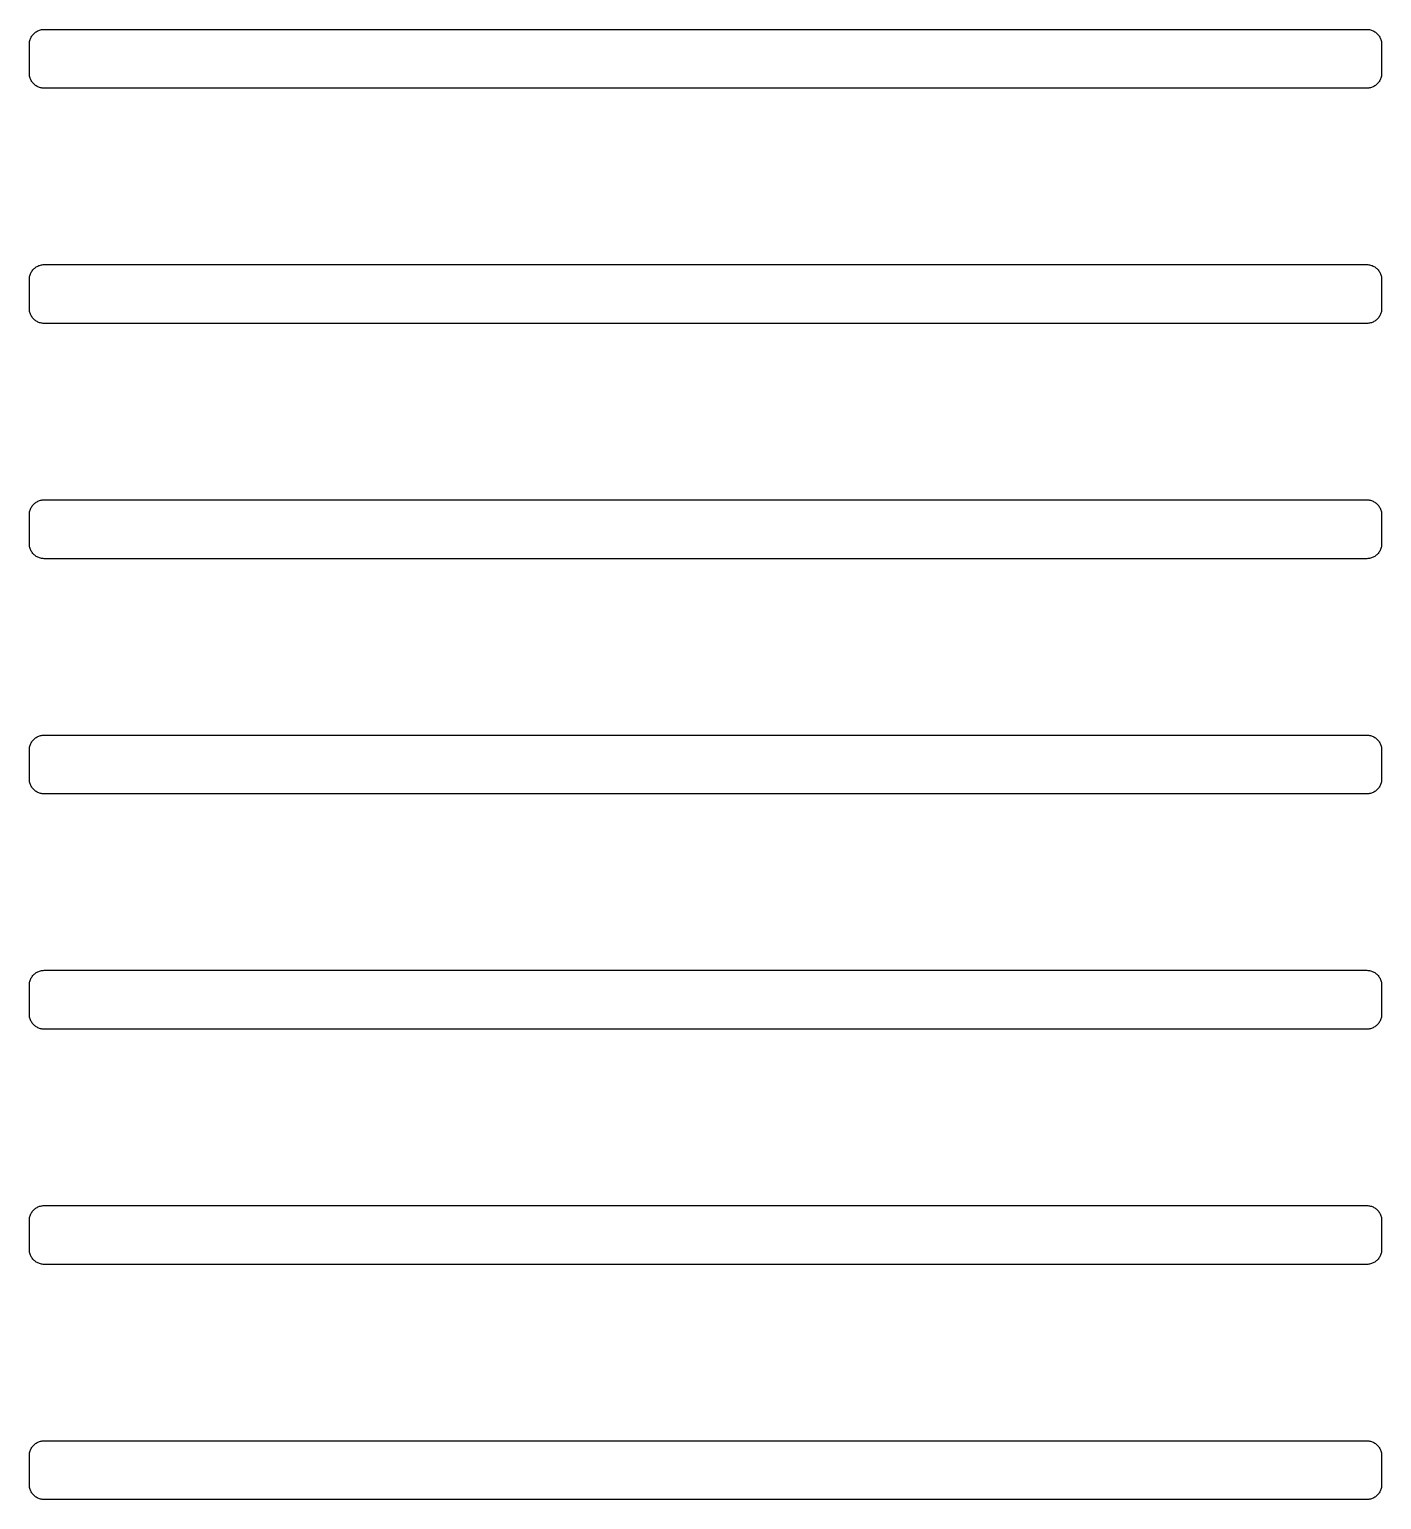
# Model space of a CAD drawing. Header units: metres. Extents: x -163 to 163, y -163 to 163.
# Drawn here: x -79.8 to -52.2, y 46.8 to 76.8 of the extents above; entities that cross this region are included whole.
import ezdxf

# ---------------------------------------------------------------- set-up
doc = ezdxf.new("R2010")
doc.units = ezdxf.units.M

msp = doc.modelspace()

# ---------------------------------------------------------------- linework, layer by layer
for p, q in [((-79.5365, 76.7987), (-79.5178, 76.8004)), ((-79.5178, 76.8004), (-79.4989, 76.801)), ((-79.4989, 76.801), (-52.4989, 76.801)), ((-52.4989, 76.801), (-52.4801, 76.8004)), ((-52.4801, 76.8004), (-52.4613, 76.7987)), ((-79.799, 76.501), (-79.7984, 76.5199)), ((-79.799, 75.901), (-79.799, 76.501)), ((-79.7984, 76.5199), (-79.7966, 76.5386)), ((-79.7966, 76.5386), (-79.7936, 76.5573)), ((-79.7936, 76.5573), (-79.7895, 76.5757)), ((-79.7895, 76.5757), (-79.7843, 76.5938)), ((-79.7843, 76.5938), (-79.7779, 76.6115)), ((-79.7779, 76.6115), (-79.7704, 76.6288)), ((-79.7704, 76.6288), (-79.7618, 76.6456)), ((-79.7618, 76.6456), (-79.7522, 76.6618)), ((-79.7522, 76.6618), (-79.7417, 76.6774)), ((-79.7417, 76.6774), (-79.7301, 76.6923)), ((-79.7301, 76.6923), (-79.7176, 76.7064)), ((-79.7176, 76.7064), (-79.7043, 76.7197)), ((-79.7043, 76.7197), (-79.6902, 76.7322)), ((-79.6902, 76.7322), (-79.6753, 76.7437)), ((-79.6753, 76.7437), (-79.6597, 76.7543)), ((-79.6597, 76.7543), (-79.6435, 76.7639)), ((-79.6435, 76.7639), (-79.6267, 76.7725)), ((-79.6267, 76.7725), (-79.6094, 76.78)), ((-79.6094, 76.78), (-79.5917, 76.7864)), ((-79.5917, 76.7864), (-79.5736, 76.7916)), ((-79.5736, 76.7916), (-79.5552, 76.7957)), ((-79.5552, 76.7957), (-79.5365, 76.7987)), ((-52.4613, 76.7987), (-52.4427, 76.7957)), ((-52.4427, 76.7957), (-52.4243, 76.7916)), ((-52.4243, 76.7916), (-52.4062, 76.7864)), ((-52.4062, 76.7864), (-52.3885, 76.78)), ((-52.3885, 76.78), (-52.3712, 76.7725)), ((-52.3712, 76.7725), (-52.3544, 76.7639)), ((-52.3544, 76.7639), (-52.3382, 76.7543)), ((-52.3382, 76.7543), (-52.3226, 76.7437)), ((-52.3226, 76.7437), (-52.3077, 76.7322)), ((-52.3077, 76.7322), (-52.2936, 76.7197)), ((-52.2936, 76.7197), (-52.2803, 76.7064)), ((-52.2803, 76.7064), (-52.2678, 76.6923)), ((-52.2678, 76.6923), (-52.2562, 76.6774)), ((-52.2562, 76.6774), (-52.2457, 76.6618)), ((-52.2457, 76.6618), (-52.2361, 76.6456)), ((-52.2361, 76.6456), (-52.2275, 76.6288)), ((-52.2275, 76.6288), (-52.22, 76.6115)), ((-52.22, 76.6115), (-52.2136, 76.5938)), ((-52.2136, 76.5938), (-52.2084, 76.5757)), ((-52.2084, 76.5757), (-52.2043, 76.5573)), ((-52.2043, 76.5573), (-52.2013, 76.5386)), ((-52.2013, 76.5386), (-52.1995, 76.5199)), ((-52.1995, 76.5199), (-52.1989, 76.501)), ((-52.1989, 76.501), (-52.1989, 75.901)), ((-79.7984, 75.8822), (-79.799, 75.901)), ((-52.1989, 75.901), (-52.1995, 75.8822)), ((-79.7966, 75.8634), (-79.7984, 75.8822)), ((-79.7936, 75.8448), (-79.7966, 75.8634)), ((-79.7895, 75.8264), (-79.7936, 75.8448)), ((-79.7843, 75.8083), (-79.7895, 75.8264)), ((-79.7779, 75.7906), (-79.7843, 75.8083)), ((-79.7704, 75.7733), (-79.7779, 75.7906)), ((-79.7618, 75.7565), (-79.7704, 75.7733)), ((-79.7522, 75.7403), (-79.7618, 75.7565)), ((-79.7417, 75.7247), (-79.7522, 75.7403)), ((-79.7301, 75.7098), (-79.7417, 75.7247)), ((-79.7176, 75.6957), (-79.7301, 75.7098)), ((-79.7043, 75.6824), (-79.7176, 75.6957)), ((-79.6902, 75.6699), (-79.7043, 75.6824)), ((-79.6753, 75.6583), (-79.6902, 75.6699)), ((-79.6597, 75.6478), (-79.6753, 75.6583)), ((-79.6435, 75.6382), (-79.6597, 75.6478)), ((-79.6267, 75.6296), (-79.6435, 75.6382)), ((-79.6094, 75.6221), (-79.6267, 75.6296)), ((-79.5917, 75.6157), (-79.6094, 75.6221)), ((-79.5736, 75.6105), (-79.5917, 75.6157)), ((-79.5552, 75.6064), (-79.5736, 75.6105)), ((-79.5365, 75.6034), (-79.5552, 75.6064)), ((-79.5178, 75.6016), (-79.5365, 75.6034)), ((-79.4989, 75.601), (-79.5178, 75.6016)), ((-52.4989, 75.601), (-79.4989, 75.601)), ((-52.4801, 75.6016), (-52.4989, 75.601)), ((-52.4613, 75.6034), (-52.4801, 75.6016)), ((-52.4427, 75.6064), (-52.4613, 75.6034)), ((-52.4243, 75.6105), (-52.4427, 75.6064)), ((-52.4062, 75.6157), (-52.4243, 75.6105)), ((-52.3885, 75.6221), (-52.4062, 75.6157)), ((-52.3712, 75.6296), (-52.3885, 75.6221)), ((-52.3544, 75.6382), (-52.3712, 75.6296)), ((-52.3382, 75.6478), (-52.3544, 75.6382)), ((-52.3226, 75.6583), (-52.3382, 75.6478)), ((-52.3077, 75.6699), (-52.3226, 75.6583)), ((-52.2936, 75.6824), (-52.3077, 75.6699)), ((-52.2803, 75.6957), (-52.2936, 75.6824)), ((-52.2678, 75.7098), (-52.2803, 75.6957)), ((-52.2562, 75.7247), (-52.2678, 75.7098)), ((-52.2457, 75.7403), (-52.2562, 75.7247)), ((-52.2361, 75.7565), (-52.2457, 75.7403)), ((-52.2275, 75.7733), (-52.2361, 75.7565)), ((-52.22, 75.7906), (-52.2275, 75.7733)), ((-52.2136, 75.8083), (-52.22, 75.7906)), ((-52.2084, 75.8264), (-52.2136, 75.8083)), ((-52.2043, 75.8448), (-52.2084, 75.8264)), ((-52.2013, 75.8634), (-52.2043, 75.8448)), ((-52.1995, 75.8822), (-52.2013, 75.8634)), ((-79.5365, 71.9987), (-79.5178, 72.0004)), ((-79.5178, 72.0004), (-79.4989, 72.001)), ((-79.4989, 72.001), (-52.4989, 72.001)), ((-52.4989, 72.001), (-52.4801, 72.0004)), ((-52.4801, 72.0004), (-52.4613, 71.9987)), ((-79.799, 71.701), (-79.7984, 71.7199)), ((-79.799, 71.101), (-79.799, 71.701)), ((-79.7984, 71.7199), (-79.7966, 71.7386)), ((-79.7966, 71.7386), (-79.7936, 71.7573)), ((-79.7936, 71.7573), (-79.7895, 71.7757)), ((-79.7895, 71.7757), (-79.7843, 71.7937)), ((-79.7843, 71.7937), (-79.7779, 71.8115)), ((-79.7779, 71.8115), (-79.7704, 71.8288)), ((-79.7704, 71.8288), (-79.7618, 71.8456)), ((-79.7618, 71.8456), (-79.7522, 71.8618)), ((-79.7522, 71.8618), (-79.7417, 71.8774)), ((-79.7417, 71.8774), (-79.7301, 71.8923)), ((-79.7301, 71.8923), (-79.7176, 71.9064)), ((-79.7176, 71.9064), (-79.7043, 71.9197)), ((-79.7043, 71.9197), (-79.6902, 71.9322)), ((-79.6902, 71.9322), (-79.6753, 71.9437)), ((-79.6753, 71.9437), (-79.6597, 71.9543)), ((-79.6597, 71.9543), (-79.6435, 71.9639)), ((-79.6435, 71.9639), (-79.6267, 71.9725)), ((-79.6267, 71.9725), (-79.6094, 71.98)), ((-79.6094, 71.98), (-79.5917, 71.9864)), ((-79.5917, 71.9864), (-79.5736, 71.9916)), ((-79.5736, 71.9916), (-79.5552, 71.9957)), ((-79.5552, 71.9957), (-79.5365, 71.9987)), ((-52.4613, 71.9987), (-52.4427, 71.9957)), ((-52.4427, 71.9957), (-52.4243, 71.9916)), ((-52.4243, 71.9916), (-52.4062, 71.9864)), ((-52.4062, 71.9864), (-52.3885, 71.98)), ((-52.3885, 71.98), (-52.3712, 71.9725)), ((-52.3712, 71.9725), (-52.3544, 71.9639)), ((-52.3544, 71.9639), (-52.3382, 71.9543)), ((-52.3382, 71.9543), (-52.3226, 71.9437)), ((-52.3226, 71.9437), (-52.3077, 71.9322)), ((-52.3077, 71.9322), (-52.2936, 71.9197)), ((-52.2936, 71.9197), (-52.2803, 71.9064)), ((-52.2803, 71.9064), (-52.2678, 71.8923)), ((-52.2678, 71.8923), (-52.2562, 71.8774)), ((-52.2562, 71.8774), (-52.2457, 71.8618)), ((-52.2457, 71.8618), (-52.2361, 71.8456)), ((-52.2361, 71.8456), (-52.2275, 71.8288)), ((-52.2275, 71.8288), (-52.22, 71.8115)), ((-52.22, 71.8115), (-52.2136, 71.7937)), ((-52.2136, 71.7937), (-52.2084, 71.7757)), ((-52.2084, 71.7757), (-52.2043, 71.7573)), ((-52.2043, 71.7573), (-52.2013, 71.7386)), ((-52.2013, 71.7386), (-52.1995, 71.7199)), ((-52.1995, 71.7199), (-52.1989, 71.701)), ((-52.1989, 71.701), (-52.1989, 71.101)), ((-79.7984, 71.0822), (-79.799, 71.101)), ((-52.1989, 71.101), (-52.1995, 71.0822)), ((-79.7966, 71.0634), (-79.7984, 71.0822)), ((-79.7936, 71.0448), (-79.7966, 71.0634)), ((-79.7895, 71.0264), (-79.7936, 71.0448)), ((-79.7843, 71.0083), (-79.7895, 71.0264)), ((-79.7779, 70.9906), (-79.7843, 71.0083)), ((-79.7704, 70.9733), (-79.7779, 70.9906)), ((-79.7618, 70.9565), (-79.7704, 70.9733)), ((-79.7522, 70.9403), (-79.7618, 70.9565)), ((-79.7417, 70.9247), (-79.7522, 70.9403)), ((-79.7301, 70.9098), (-79.7417, 70.9247)), ((-79.7176, 70.8957), (-79.7301, 70.9098)), ((-79.7043, 70.8824), (-79.7176, 70.8957)), ((-79.6902, 70.8699), (-79.7043, 70.8824)), ((-79.6753, 70.8583), (-79.6902, 70.8699)), ((-79.6597, 70.8477), (-79.6753, 70.8583)), ((-79.6435, 70.8382), (-79.6597, 70.8477)), ((-79.6267, 70.8296), (-79.6435, 70.8382)), ((-79.6094, 70.8221), (-79.6267, 70.8296)), ((-79.5917, 70.8157), (-79.6094, 70.8221)), ((-79.5736, 70.8105), (-79.5917, 70.8157)), ((-79.5552, 70.8064), (-79.5736, 70.8105)), ((-79.5365, 70.8034), (-79.5552, 70.8064)), ((-79.5178, 70.8016), (-79.5365, 70.8034)), ((-79.4989, 70.801), (-79.5178, 70.8016)), ((-52.4989, 70.801), (-79.4989, 70.801)), ((-52.4801, 70.8016), (-52.4989, 70.801)), ((-52.4613, 70.8034), (-52.4801, 70.8016)), ((-52.4427, 70.8064), (-52.4613, 70.8034)), ((-52.4243, 70.8105), (-52.4427, 70.8064)), ((-52.4062, 70.8157), (-52.4243, 70.8105)), ((-52.3885, 70.8221), (-52.4062, 70.8157)), ((-52.3712, 70.8296), (-52.3885, 70.8221)), ((-52.3544, 70.8382), (-52.3712, 70.8296)), ((-52.3382, 70.8477), (-52.3544, 70.8382)), ((-52.3226, 70.8583), (-52.3382, 70.8477)), ((-52.3077, 70.8699), (-52.3226, 70.8583)), ((-52.2936, 70.8824), (-52.3077, 70.8699)), ((-52.2803, 70.8957), (-52.2936, 70.8824)), ((-52.2678, 70.9098), (-52.2803, 70.8957)), ((-52.2562, 70.9247), (-52.2678, 70.9098)), ((-52.2457, 70.9403), (-52.2562, 70.9247)), ((-52.2361, 70.9565), (-52.2457, 70.9403)), ((-52.2275, 70.9733), (-52.2361, 70.9565)), ((-52.22, 70.9906), (-52.2275, 70.9733)), ((-52.2136, 71.0083), (-52.22, 70.9906)), ((-52.2084, 71.0264), (-52.2136, 71.0083)), ((-52.2043, 71.0448), (-52.2084, 71.0264)), ((-52.2013, 71.0634), (-52.2043, 71.0448)), ((-52.1995, 71.0822), (-52.2013, 71.0634)), ((-79.5365, 67.1987), (-79.5178, 67.2005)), ((-79.5178, 67.2005), (-79.4989, 67.201)), ((-79.4989, 67.201), (-52.4989, 67.201)), ((-52.4989, 67.201), (-52.4801, 67.2005)), ((-52.4801, 67.2005), (-52.4613, 67.1987)), ((-79.799, 66.901), (-79.7984, 66.9199)), ((-79.799, 66.301), (-79.799, 66.901)), ((-79.7984, 66.9199), (-79.7966, 66.9386)), ((-79.7966, 66.9386), (-79.7936, 66.9573)), ((-79.7936, 66.9573), (-79.7895, 66.9756)), ((-79.7895, 66.9756), (-79.7843, 66.9937)), ((-79.7843, 66.9937), (-79.7779, 67.0115)), ((-79.7779, 67.0115), (-79.7704, 67.0288)), ((-79.7704, 67.0288), (-79.7618, 67.0456)), ((-79.7618, 67.0456), (-79.7522, 67.0618)), ((-79.7522, 67.0618), (-79.7417, 67.0774)), ((-79.7417, 67.0774), (-79.7301, 67.0923)), ((-79.7301, 67.0923), (-79.7176, 67.1064)), ((-79.7176, 67.1064), (-79.7043, 67.1197)), ((-79.7043, 67.1197), (-79.6902, 67.1322)), ((-79.6902, 67.1322), (-79.6753, 67.1438)), ((-79.6753, 67.1438), (-79.6597, 67.1543)), ((-79.6597, 67.1543), (-79.6435, 67.1639)), ((-79.6435, 67.1639), (-79.6267, 67.1725)), ((-79.6267, 67.1725), (-79.6094, 67.18)), ((-79.6094, 67.18), (-79.5917, 67.1864)), ((-79.5917, 67.1864), (-79.5736, 67.1916)), ((-79.5736, 67.1916), (-79.5552, 67.1957)), ((-79.5552, 67.1957), (-79.5365, 67.1987)), ((-52.4613, 67.1987), (-52.4427, 67.1957)), ((-52.4427, 67.1957), (-52.4243, 67.1916)), ((-52.4243, 67.1916), (-52.4062, 67.1864)), ((-52.4062, 67.1864), (-52.3885, 67.18)), ((-52.3885, 67.18), (-52.3712, 67.1725)), ((-52.3712, 67.1725), (-52.3544, 67.1639)), ((-52.3544, 67.1639), (-52.3382, 67.1543)), ((-52.3382, 67.1543), (-52.3226, 67.1438)), ((-52.3226, 67.1438), (-52.3077, 67.1322)), ((-52.3077, 67.1322), (-52.2936, 67.1197)), ((-52.2936, 67.1197), (-52.2803, 67.1064)), ((-52.2803, 67.1064), (-52.2678, 67.0923)), ((-52.2678, 67.0923), (-52.2562, 67.0774)), ((-52.2562, 67.0774), (-52.2457, 67.0618)), ((-52.2457, 67.0618), (-52.2361, 67.0456)), ((-52.2361, 67.0456), (-52.2275, 67.0288)), ((-52.2275, 67.0288), (-52.22, 67.0115)), ((-52.22, 67.0115), (-52.2136, 66.9937)), ((-52.2136, 66.9937), (-52.2084, 66.9756)), ((-52.2084, 66.9756), (-52.2043, 66.9573)), ((-52.2043, 66.9573), (-52.2013, 66.9386)), ((-52.2013, 66.9386), (-52.1995, 66.9199)), ((-52.1995, 66.9199), (-52.1989, 66.901)), ((-52.1989, 66.901), (-52.1989, 66.301)), ((-79.7984, 66.2822), (-79.799, 66.301)), ((-52.1989, 66.301), (-52.1995, 66.2822)), ((-79.7966, 66.2634), (-79.7984, 66.2822)), ((-79.7936, 66.2448), (-79.7966, 66.2634)), ((-79.7895, 66.2264), (-79.7936, 66.2448)), ((-79.7843, 66.2083), (-79.7895, 66.2264)), ((-79.7779, 66.1906), (-79.7843, 66.2083)), ((-79.7704, 66.1733), (-79.7779, 66.1906)), ((-79.7618, 66.1565), (-79.7704, 66.1733)), ((-79.7522, 66.1403), (-79.7618, 66.1565)), ((-79.7417, 66.1247), (-79.7522, 66.1403)), ((-79.7301, 66.1098), (-79.7417, 66.1247)), ((-79.7176, 66.0957), (-79.7301, 66.1098)), ((-79.7043, 66.0824), (-79.7176, 66.0957)), ((-79.6902, 66.0699), (-79.7043, 66.0824)), ((-79.6753, 66.0583), (-79.6902, 66.0699)), ((-79.6597, 66.0477), (-79.6753, 66.0583)), ((-79.6435, 66.0381), (-79.6597, 66.0477)), ((-79.6267, 66.0296), (-79.6435, 66.0381)), ((-79.6094, 66.0221), (-79.6267, 66.0296)), ((-79.5917, 66.0157), (-79.6094, 66.0221)), ((-79.5736, 66.0105), (-79.5917, 66.0157)), ((-79.5552, 66.0064), (-79.5736, 66.0105)), ((-79.5365, 66.0034), (-79.5552, 66.0064)), ((-79.5178, 66.0016), (-79.5365, 66.0034)), ((-79.4989, 66.001), (-79.5178, 66.0016)), ((-52.4989, 66.001), (-79.4989, 66.001)), ((-52.4801, 66.0016), (-52.4989, 66.001)), ((-52.4613, 66.0034), (-52.4801, 66.0016)), ((-52.4427, 66.0064), (-52.4613, 66.0034)), ((-52.4243, 66.0105), (-52.4427, 66.0064)), ((-52.4062, 66.0157), (-52.4243, 66.0105)), ((-52.3885, 66.0221), (-52.4062, 66.0157)), ((-52.3712, 66.0296), (-52.3885, 66.0221)), ((-52.3544, 66.0381), (-52.3712, 66.0296)), ((-52.3382, 66.0477), (-52.3544, 66.0381)), ((-52.3226, 66.0583), (-52.3382, 66.0477)), ((-52.3077, 66.0699), (-52.3226, 66.0583)), ((-52.2936, 66.0824), (-52.3077, 66.0699)), ((-52.2803, 66.0957), (-52.2936, 66.0824)), ((-52.2678, 66.1098), (-52.2803, 66.0957)), ((-52.2562, 66.1247), (-52.2678, 66.1098)), ((-52.2457, 66.1403), (-52.2562, 66.1247)), ((-52.2361, 66.1565), (-52.2457, 66.1403)), ((-52.2275, 66.1733), (-52.2361, 66.1565)), ((-52.22, 66.1906), (-52.2275, 66.1733)), ((-52.2136, 66.2083), (-52.22, 66.1906)), ((-52.2084, 66.2264), (-52.2136, 66.2083)), ((-52.2043, 66.2448), (-52.2084, 66.2264)), ((-52.2013, 66.2634), (-52.2043, 66.2448)), ((-52.1995, 66.2822), (-52.2013, 66.2634)), ((-79.5365, 62.3987), (-79.5178, 62.4005)), ((-79.5178, 62.4005), (-79.4989, 62.401)), ((-79.4989, 62.401), (-52.4989, 62.401)), ((-52.4989, 62.401), (-52.4801, 62.4005)), ((-52.4801, 62.4005), (-52.4613, 62.3987)), ((-79.799, 62.101), (-79.7984, 62.1199)), ((-79.799, 61.501), (-79.799, 62.101)), ((-79.7984, 62.1199), (-79.7966, 62.1386)), ((-79.7966, 62.1386), (-79.7936, 62.1573)), ((-79.7936, 62.1573), (-79.7895, 62.1756)), ((-79.7895, 62.1756), (-79.7843, 62.1937)), ((-79.7843, 62.1937), (-79.7779, 62.2115)), ((-79.7779, 62.2115), (-79.7704, 62.2288)), ((-79.7704, 62.2288), (-79.7618, 62.2456)), ((-79.7618, 62.2456), (-79.7522, 62.2618)), ((-79.7522, 62.2618), (-79.7417, 62.2774)), ((-79.7417, 62.2774), (-79.7301, 62.2923)), ((-79.7301, 62.2923), (-79.7176, 62.3064)), ((-79.7176, 62.3064), (-79.7043, 62.3197)), ((-79.7043, 62.3197), (-79.6902, 62.3322)), ((-79.6902, 62.3322), (-79.6753, 62.3438)), ((-79.6753, 62.3438), (-79.6597, 62.3543)), ((-79.6597, 62.3543), (-79.6435, 62.3639)), ((-79.6435, 62.3639), (-79.6267, 62.3725)), ((-79.6267, 62.3725), (-79.6094, 62.38)), ((-79.6094, 62.38), (-79.5917, 62.3864)), ((-79.5917, 62.3864), (-79.5736, 62.3916)), ((-79.5736, 62.3916), (-79.5552, 62.3957)), ((-79.5552, 62.3957), (-79.5365, 62.3987)), ((-52.4613, 62.3987), (-52.4427, 62.3957)), ((-52.4427, 62.3957), (-52.4243, 62.3916)), ((-52.4243, 62.3916), (-52.4062, 62.3864)), ((-52.4062, 62.3864), (-52.3885, 62.38)), ((-52.3885, 62.38), (-52.3712, 62.3725)), ((-52.3712, 62.3725), (-52.3544, 62.3639)), ((-52.3544, 62.3639), (-52.3382, 62.3543)), ((-52.3382, 62.3543), (-52.3226, 62.3438)), ((-52.3226, 62.3438), (-52.3077, 62.3322)), ((-52.3077, 62.3322), (-52.2936, 62.3197)), ((-52.2936, 62.3197), (-52.2803, 62.3064)), ((-52.2803, 62.3064), (-52.2678, 62.2923)), ((-52.2678, 62.2923), (-52.2562, 62.2774)), ((-52.2562, 62.2774), (-52.2457, 62.2618)), ((-52.2457, 62.2618), (-52.2361, 62.2456)), ((-52.2361, 62.2456), (-52.2275, 62.2288)), ((-52.2275, 62.2288), (-52.22, 62.2115)), ((-52.22, 62.2115), (-52.2136, 62.1937)), ((-52.2136, 62.1937), (-52.2084, 62.1756)), ((-52.2084, 62.1756), (-52.2043, 62.1573)), ((-52.2043, 62.1573), (-52.2013, 62.1386)), ((-52.2013, 62.1386), (-52.1995, 62.1199)), ((-52.1995, 62.1199), (-52.1989, 62.101)), ((-52.1989, 62.101), (-52.1989, 61.501)), ((-79.7984, 61.4822), (-79.799, 61.501)), ((-52.1989, 61.501), (-52.1995, 61.4822)), ((-79.7966, 61.4634), (-79.7984, 61.4822)), ((-79.7936, 61.4448), (-79.7966, 61.4634)), ((-79.7895, 61.4264), (-79.7936, 61.4448)), ((-79.7843, 61.4083), (-79.7895, 61.4264)), ((-79.7779, 61.3906), (-79.7843, 61.4083)), ((-79.7704, 61.3733), (-79.7779, 61.3906)), ((-79.7618, 61.3565), (-79.7704, 61.3733)), ((-79.7522, 61.3403), (-79.7618, 61.3565)), ((-79.7417, 61.3247), (-79.7522, 61.3403)), ((-79.7301, 61.3098), (-79.7417, 61.3247)), ((-79.7176, 61.2957), (-79.7301, 61.3098)), ((-79.7043, 61.2823), (-79.7176, 61.2957)), ((-79.6902, 61.2699), (-79.7043, 61.2823)), ((-79.6753, 61.2583), (-79.6902, 61.2699)), ((-79.6597, 61.2477), (-79.6753, 61.2583)), ((-79.6435, 61.2381), (-79.6597, 61.2477)), ((-79.6267, 61.2296), (-79.6435, 61.2381)), ((-79.6094, 61.2221), (-79.6267, 61.2296)), ((-79.5917, 61.2157), (-79.6094, 61.2221)), ((-79.5736, 61.2105), (-79.5917, 61.2157)), ((-79.5552, 61.2064), (-79.5736, 61.2105)), ((-79.5365, 61.2034), (-79.5552, 61.2064)), ((-79.5178, 61.2016), (-79.5365, 61.2034)), ((-79.4989, 61.201), (-79.5178, 61.2016)), ((-52.4989, 61.201), (-79.4989, 61.201)), ((-52.4801, 61.2016), (-52.4989, 61.201)), ((-52.4613, 61.2034), (-52.4801, 61.2016)), ((-52.4427, 61.2064), (-52.4613, 61.2034)), ((-52.4243, 61.2105), (-52.4427, 61.2064)), ((-52.4062, 61.2157), (-52.4243, 61.2105)), ((-52.3885, 61.2221), (-52.4062, 61.2157)), ((-52.3712, 61.2296), (-52.3885, 61.2221)), ((-52.3544, 61.2381), (-52.3712, 61.2296)), ((-52.3382, 61.2477), (-52.3544, 61.2381)), ((-52.3226, 61.2583), (-52.3382, 61.2477)), ((-52.3077, 61.2699), (-52.3226, 61.2583)), ((-52.2936, 61.2823), (-52.3077, 61.2699)), ((-52.2803, 61.2957), (-52.2936, 61.2823)), ((-52.2678, 61.3098), (-52.2803, 61.2957)), ((-52.2562, 61.3247), (-52.2678, 61.3098)), ((-52.2457, 61.3403), (-52.2562, 61.3247)), ((-52.2361, 61.3565), (-52.2457, 61.3403)), ((-52.2275, 61.3733), (-52.2361, 61.3565)), ((-52.22, 61.3906), (-52.2275, 61.3733)), ((-52.2136, 61.4083), (-52.22, 61.3906)), ((-52.2084, 61.4264), (-52.2136, 61.4083)), ((-52.2043, 61.4448), (-52.2084, 61.4264)), ((-52.2013, 61.4634), (-52.2043, 61.4448)), ((-52.1995, 61.4822), (-52.2013, 61.4634)), ((-79.5365, 57.5987), (-79.5178, 57.6004)), ((-79.5178, 57.6004), (-79.4989, 57.601)), ((-79.4989, 57.601), (-52.4989, 57.601)), ((-52.4989, 57.601), (-52.4801, 57.6004)), ((-52.4801, 57.6004), (-52.4613, 57.5987)), ((-79.799, 57.301), (-79.7984, 57.3199)), ((-79.799, 56.701), (-79.799, 57.301)), ((-79.7984, 57.3199), (-79.7966, 57.3386)), ((-79.7966, 57.3386), (-79.7936, 57.3573)), ((-79.7936, 57.3573), (-79.7895, 57.3756)), ((-79.7895, 57.3756), (-79.7843, 57.3937)), ((-79.7843, 57.3937), (-79.7779, 57.4115)), ((-79.7779, 57.4115), (-79.7704, 57.4288)), ((-79.7704, 57.4288), (-79.7618, 57.4456)), ((-79.7618, 57.4456), (-79.7522, 57.4618)), ((-79.7522, 57.4618), (-79.7417, 57.4774)), ((-79.7417, 57.4774), (-79.7301, 57.4923)), ((-79.7301, 57.4923), (-79.7176, 57.5064)), ((-79.7176, 57.5064), (-79.7043, 57.5197)), ((-79.7043, 57.5197), (-79.6902, 57.5322)), ((-79.6902, 57.5322), (-79.6753, 57.5437)), ((-79.6753, 57.5437), (-79.6597, 57.5543)), ((-79.6597, 57.5543), (-79.6435, 57.5639)), ((-79.6435, 57.5639), (-79.6267, 57.5725)), ((-79.6267, 57.5725), (-79.6094, 57.58)), ((-79.6094, 57.58), (-79.5917, 57.5863)), ((-79.5917, 57.5863), (-79.5736, 57.5916)), ((-79.5736, 57.5916), (-79.5552, 57.5957)), ((-79.5552, 57.5957), (-79.5365, 57.5987)), ((-52.4613, 57.5987), (-52.4427, 57.5957)), ((-52.4427, 57.5957), (-52.4243, 57.5916)), ((-52.4243, 57.5916), (-52.4062, 57.5863)), ((-52.4062, 57.5863), (-52.3885, 57.58)), ((-52.3885, 57.58), (-52.3712, 57.5725)), ((-52.3712, 57.5725), (-52.3544, 57.5639)), ((-52.3544, 57.5639), (-52.3382, 57.5543)), ((-52.3382, 57.5543), (-52.3226, 57.5437)), ((-52.3226, 57.5437), (-52.3077, 57.5322)), ((-52.3077, 57.5322), (-52.2936, 57.5197)), ((-52.2936, 57.5197), (-52.2803, 57.5064)), ((-52.2803, 57.5064), (-52.2678, 57.4923)), ((-52.2678, 57.4923), (-52.2562, 57.4774)), ((-52.2562, 57.4774), (-52.2457, 57.4618)), ((-52.2457, 57.4618), (-52.2361, 57.4456)), ((-52.2361, 57.4456), (-52.2275, 57.4288)), ((-52.2275, 57.4288), (-52.22, 57.4115)), ((-52.22, 57.4115), (-52.2136, 57.3937)), ((-52.2136, 57.3937), (-52.2084, 57.3756)), ((-52.2084, 57.3756), (-52.2043, 57.3573)), ((-52.2043, 57.3573), (-52.2013, 57.3386)), ((-52.2013, 57.3386), (-52.1995, 57.3199)), ((-52.1995, 57.3199), (-52.1989, 57.301)), ((-52.1989, 57.301), (-52.1989, 56.701)), ((-79.7984, 56.6822), (-79.799, 56.701)), ((-52.1989, 56.701), (-52.1995, 56.6822)), ((-79.7966, 56.6634), (-79.7984, 56.6822)), ((-79.7936, 56.6448), (-79.7966, 56.6634)), ((-79.7895, 56.6264), (-79.7936, 56.6448)), ((-79.7843, 56.6083), (-79.7895, 56.6264)), ((-79.7779, 56.5906), (-79.7843, 56.6083)), ((-79.7704, 56.5733), (-79.7779, 56.5906)), ((-79.7618, 56.5565), (-79.7704, 56.5733)), ((-79.7522, 56.5403), (-79.7618, 56.5565)), ((-79.7417, 56.5247), (-79.7522, 56.5403)), ((-79.7301, 56.5098), (-79.7417, 56.5247)), ((-79.7176, 56.4957), (-79.7301, 56.5098)), ((-79.7043, 56.4823), (-79.7176, 56.4957)), ((-79.6902, 56.4699), (-79.7043, 56.4823)), ((-79.6753, 56.4583), (-79.6902, 56.4699)), ((-79.6597, 56.4477), (-79.6753, 56.4583)), ((-79.6435, 56.4382), (-79.6597, 56.4477)), ((-79.6267, 56.4296), (-79.6435, 56.4382)), ((-79.6094, 56.4221), (-79.6267, 56.4296)), ((-79.5917, 56.4157), (-79.6094, 56.4221)), ((-79.5736, 56.4105), (-79.5917, 56.4157)), ((-79.5552, 56.4064), (-79.5736, 56.4105)), ((-79.5365, 56.4034), (-79.5552, 56.4064)), ((-79.5178, 56.4016), (-79.5365, 56.4034)), ((-79.4989, 56.401), (-79.5178, 56.4016)), ((-52.4989, 56.401), (-79.4989, 56.401)), ((-52.4801, 56.4016), (-52.4989, 56.401)), ((-52.4613, 56.4034), (-52.4801, 56.4016)), ((-52.4427, 56.4064), (-52.4613, 56.4034)), ((-52.4243, 56.4105), (-52.4427, 56.4064)), ((-52.4062, 56.4157), (-52.4243, 56.4105)), ((-52.3885, 56.4221), (-52.4062, 56.4157)), ((-52.3712, 56.4296), (-52.3885, 56.4221)), ((-52.3544, 56.4382), (-52.3712, 56.4296)), ((-52.3382, 56.4477), (-52.3544, 56.4382)), ((-52.3226, 56.4583), (-52.3382, 56.4477)), ((-52.3077, 56.4699), (-52.3226, 56.4583)), ((-52.2936, 56.4823), (-52.3077, 56.4699)), ((-52.2803, 56.4957), (-52.2936, 56.4823)), ((-52.2678, 56.5098), (-52.2803, 56.4957)), ((-52.2562, 56.5247), (-52.2678, 56.5098)), ((-52.2457, 56.5403), (-52.2562, 56.5247)), ((-52.2361, 56.5565), (-52.2457, 56.5403)), ((-52.2275, 56.5733), (-52.2361, 56.5565)), ((-52.22, 56.5906), (-52.2275, 56.5733)), ((-52.2136, 56.6083), (-52.22, 56.5906)), ((-52.2084, 56.6264), (-52.2136, 56.6083)), ((-52.2043, 56.6448), (-52.2084, 56.6264)), ((-52.2013, 56.6634), (-52.2043, 56.6448)), ((-52.1995, 56.6822), (-52.2013, 56.6634)), ((-79.5365, 52.7987), (-79.5178, 52.8004)), ((-79.5178, 52.8004), (-79.4989, 52.801)), ((-79.4989, 52.801), (-52.4989, 52.801)), ((-52.4989, 52.801), (-52.4801, 52.8004)), ((-52.4801, 52.8004), (-52.4613, 52.7987)), ((-79.799, 52.501), (-79.7984, 52.5199)), ((-79.799, 51.901), (-79.799, 52.501)), ((-79.7984, 52.5199), (-79.7966, 52.5386)), ((-79.7966, 52.5386), (-79.7936, 52.5573)), ((-79.7936, 52.5573), (-79.7895, 52.5757)), ((-79.7895, 52.5757), (-79.7843, 52.5938)), ((-79.7843, 52.5938), (-79.7779, 52.6115)), ((-79.7779, 52.6115), (-79.7704, 52.6288)), ((-79.7704, 52.6288), (-79.7618, 52.6456)), ((-79.7618, 52.6456), (-79.7522, 52.6618)), ((-79.7522, 52.6618), (-79.7417, 52.6774)), ((-79.7417, 52.6774), (-79.7301, 52.6923)), ((-79.7301, 52.6923), (-79.7176, 52.7064)), ((-79.7176, 52.7064), (-79.7043, 52.7197)), ((-79.7043, 52.7197), (-79.6902, 52.7322)), ((-79.6902, 52.7322), (-79.6753, 52.7437)), ((-79.6753, 52.7437), (-79.6597, 52.7543)), ((-79.6597, 52.7543), (-79.6435, 52.7639)), ((-79.6435, 52.7639), (-79.6267, 52.7725)), ((-79.6267, 52.7725), (-79.6094, 52.78)), ((-79.6094, 52.78), (-79.5917, 52.7864)), ((-79.5917, 52.7864), (-79.5736, 52.7916)), ((-79.5736, 52.7916), (-79.5552, 52.7957)), ((-79.5552, 52.7957), (-79.5365, 52.7987)), ((-52.4613, 52.7987), (-52.4427, 52.7957)), ((-52.4427, 52.7957), (-52.4243, 52.7916)), ((-52.4243, 52.7916), (-52.4062, 52.7864)), ((-52.4062, 52.7864), (-52.3885, 52.78)), ((-52.3885, 52.78), (-52.3712, 52.7725)), ((-52.3712, 52.7725), (-52.3544, 52.7639)), ((-52.3544, 52.7639), (-52.3382, 52.7543)), ((-52.3382, 52.7543), (-52.3226, 52.7437)), ((-52.3226, 52.7437), (-52.3077, 52.7322)), ((-52.3077, 52.7322), (-52.2936, 52.7197)), ((-52.2936, 52.7197), (-52.2803, 52.7064)), ((-52.2803, 52.7064), (-52.2678, 52.6923)), ((-52.2678, 52.6923), (-52.2562, 52.6774)), ((-52.2562, 52.6774), (-52.2457, 52.6618)), ((-52.2457, 52.6618), (-52.2361, 52.6456)), ((-52.2361, 52.6456), (-52.2275, 52.6288)), ((-52.2275, 52.6288), (-52.22, 52.6115)), ((-52.22, 52.6115), (-52.2136, 52.5938)), ((-52.2136, 52.5938), (-52.2084, 52.5757)), ((-52.2084, 52.5757), (-52.2043, 52.5573)), ((-52.2043, 52.5573), (-52.2013, 52.5386)), ((-52.2013, 52.5386), (-52.1995, 52.5199)), ((-52.1995, 52.5199), (-52.1989, 52.501)), ((-52.1989, 52.501), (-52.1989, 51.901)), ((-79.7984, 51.8822), (-79.799, 51.901)), ((-52.1989, 51.901), (-52.1995, 51.8822)), ((-79.7966, 51.8634), (-79.7984, 51.8822)), ((-79.7936, 51.8448), (-79.7966, 51.8634)), ((-79.7895, 51.8264), (-79.7936, 51.8448)), ((-79.7843, 51.8083), (-79.7895, 51.8264)), ((-79.7779, 51.7906), (-79.7843, 51.8083)), ((-79.7704, 51.7733), (-79.7779, 51.7906)), ((-79.7618, 51.7565), (-79.7704, 51.7733)), ((-79.7522, 51.7403), (-79.7618, 51.7565)), ((-79.7417, 51.7247), (-79.7522, 51.7403)), ((-79.7301, 51.7098), (-79.7417, 51.7247)), ((-79.7176, 51.6957), (-79.7301, 51.7098)), ((-79.7043, 51.6824), (-79.7176, 51.6957)), ((-79.6902, 51.6699), (-79.7043, 51.6824)), ((-79.6753, 51.6583), (-79.6902, 51.6699)), ((-79.6597, 51.6477), (-79.6753, 51.6583)), ((-79.6435, 51.6382), (-79.6597, 51.6477)), ((-79.6267, 51.6296), (-79.6435, 51.6382)), ((-79.6094, 51.6221), (-79.6267, 51.6296)), ((-79.5917, 51.6157), (-79.6094, 51.6221)), ((-79.5736, 51.6105), (-79.5917, 51.6157)), ((-79.5552, 51.6064), (-79.5736, 51.6105)), ((-79.5365, 51.6034), (-79.5552, 51.6064)), ((-79.5178, 51.6016), (-79.5365, 51.6034)), ((-79.4989, 51.601), (-79.5178, 51.6016)), ((-52.4989, 51.601), (-79.4989, 51.601)), ((-52.4801, 51.6016), (-52.4989, 51.601)), ((-52.4613, 51.6034), (-52.4801, 51.6016)), ((-52.4427, 51.6064), (-52.4613, 51.6034)), ((-52.4243, 51.6105), (-52.4427, 51.6064)), ((-52.4062, 51.6157), (-52.4243, 51.6105)), ((-52.3885, 51.6221), (-52.4062, 51.6157)), ((-52.3712, 51.6296), (-52.3885, 51.6221)), ((-52.3544, 51.6382), (-52.3712, 51.6296)), ((-52.3382, 51.6477), (-52.3544, 51.6382)), ((-52.3226, 51.6583), (-52.3382, 51.6477)), ((-52.3077, 51.6699), (-52.3226, 51.6583)), ((-52.2936, 51.6824), (-52.3077, 51.6699)), ((-52.2803, 51.6957), (-52.2936, 51.6824)), ((-52.2678, 51.7098), (-52.2803, 51.6957)), ((-52.2562, 51.7247), (-52.2678, 51.7098)), ((-52.2457, 51.7403), (-52.2562, 51.7247)), ((-52.2361, 51.7565), (-52.2457, 51.7403)), ((-52.2275, 51.7733), (-52.2361, 51.7565)), ((-52.22, 51.7906), (-52.2275, 51.7733)), ((-52.2136, 51.8083), (-52.22, 51.7906)), ((-52.2084, 51.8264), (-52.2136, 51.8083)), ((-52.2043, 51.8448), (-52.2084, 51.8264)), ((-52.2013, 51.8634), (-52.2043, 51.8448)), ((-52.1995, 51.8822), (-52.2013, 51.8634)), ((-79.5365, 47.9987), (-79.5178, 48.0004)), ((-79.5178, 48.0004), (-79.4989, 48.001)), ((-79.4989, 48.001), (-52.4989, 48.001)), ((-52.4989, 48.001), (-52.4801, 48.0004)), ((-52.4801, 48.0004), (-52.4613, 47.9987)), ((-79.799, 47.701), (-79.7984, 47.7199)), ((-79.799, 47.101), (-79.799, 47.701)), ((-79.7984, 47.7199), (-79.7966, 47.7386)), ((-79.7966, 47.7386), (-79.7936, 47.7572)), ((-79.7936, 47.7572), (-79.7895, 47.7757)), ((-79.7895, 47.7757), (-79.7843, 47.7937)), ((-79.7843, 47.7937), (-79.7779, 47.8115)), ((-79.7779, 47.8115), (-79.7704, 47.8288)), ((-79.7704, 47.8288), (-79.7618, 47.8456)), ((-79.7618, 47.8456), (-79.7522, 47.8618)), ((-79.7522, 47.8618), (-79.7417, 47.8774)), ((-79.7417, 47.8774), (-79.7301, 47.8923)), ((-79.7301, 47.8923), (-79.7176, 47.9064)), ((-79.7176, 47.9064), (-79.7043, 47.9197)), ((-79.7043, 47.9197), (-79.6902, 47.9322)), ((-79.6902, 47.9322), (-79.6753, 47.9437)), ((-79.6753, 47.9437), (-79.6597, 47.9543)), ((-79.6597, 47.9543), (-79.6435, 47.9639)), ((-79.6435, 47.9639), (-79.6267, 47.9725)), ((-79.6267, 47.9725), (-79.6094, 47.98)), ((-79.6094, 47.98), (-79.5917, 47.9864)), ((-79.5917, 47.9864), (-79.5736, 47.9916)), ((-79.5736, 47.9916), (-79.5552, 47.9957)), ((-79.5552, 47.9957), (-79.5365, 47.9987)), ((-52.4613, 47.9987), (-52.4427, 47.9957)), ((-52.4427, 47.9957), (-52.4243, 47.9916)), ((-52.4243, 47.9916), (-52.4062, 47.9864)), ((-52.4062, 47.9864), (-52.3885, 47.98)), ((-52.3885, 47.98), (-52.3712, 47.9725)), ((-52.3712, 47.9725), (-52.3544, 47.9639)), ((-52.3544, 47.9639), (-52.3382, 47.9543)), ((-52.3382, 47.9543), (-52.3226, 47.9437)), ((-52.3226, 47.9437), (-52.3077, 47.9322)), ((-52.3077, 47.9322), (-52.2936, 47.9197)), ((-52.2936, 47.9197), (-52.2803, 47.9064)), ((-52.2803, 47.9064), (-52.2678, 47.8923)), ((-52.2678, 47.8923), (-52.2562, 47.8774)), ((-52.2562, 47.8774), (-52.2457, 47.8618)), ((-52.2457, 47.8618), (-52.2361, 47.8456)), ((-52.2361, 47.8456), (-52.2275, 47.8288)), ((-52.2275, 47.8288), (-52.22, 47.8115)), ((-52.22, 47.8115), (-52.2136, 47.7937)), ((-52.2136, 47.7937), (-52.2084, 47.7757)), ((-52.2084, 47.7757), (-52.2043, 47.7572)), ((-52.2043, 47.7572), (-52.2013, 47.7386)), ((-52.2013, 47.7386), (-52.1995, 47.7199)), ((-52.1995, 47.7199), (-52.1989, 47.701)), ((-52.1989, 47.701), (-52.1989, 47.101)), ((-79.7984, 47.0822), (-79.799, 47.101)), ((-52.1989, 47.101), (-52.1995, 47.0822)), ((-79.7966, 47.0634), (-79.7984, 47.0822)), ((-79.7936, 47.0448), (-79.7966, 47.0634)), ((-79.7895, 47.0264), (-79.7936, 47.0448)), ((-79.7843, 47.0083), (-79.7895, 47.0264)), ((-79.7779, 46.9906), (-79.7843, 47.0083)), ((-79.7704, 46.9733), (-79.7779, 46.9906)), ((-79.7618, 46.9565), (-79.7704, 46.9733)), ((-79.7522, 46.9403), (-79.7618, 46.9565)), ((-79.7417, 46.9247), (-79.7522, 46.9403)), ((-79.7301, 46.9098), (-79.7417, 46.9247)), ((-79.7176, 46.8957), (-79.7301, 46.9098)), ((-79.7043, 46.8824), (-79.7176, 46.8957)), ((-79.6902, 46.8699), (-79.7043, 46.8824)), ((-79.6753, 46.8583), (-79.6902, 46.8699)), ((-79.6597, 46.8477), (-79.6753, 46.8583)), ((-79.6435, 46.8382), (-79.6597, 46.8477)), ((-79.6267, 46.8296), (-79.6435, 46.8382)), ((-79.6094, 46.8221), (-79.6267, 46.8296)), ((-79.5917, 46.8157), (-79.6094, 46.8221)), ((-79.5736, 46.8105), (-79.5917, 46.8157)), ((-79.5552, 46.8064), (-79.5736, 46.8105)), ((-79.5365, 46.8034), (-79.5552, 46.8064)), ((-79.5178, 46.8016), (-79.5365, 46.8034)), ((-79.4989, 46.801), (-79.5178, 46.8016)), ((-52.4989, 46.801), (-79.4989, 46.801)), ((-52.4801, 46.8016), (-52.4989, 46.801)), ((-52.4613, 46.8034), (-52.4801, 46.8016)), ((-52.4427, 46.8064), (-52.4613, 46.8034)), ((-52.4243, 46.8105), (-52.4427, 46.8064)), ((-52.4062, 46.8157), (-52.4243, 46.8105)), ((-52.3885, 46.8221), (-52.4062, 46.8157)), ((-52.3712, 46.8296), (-52.3885, 46.8221)), ((-52.3544, 46.8382), (-52.3712, 46.8296)), ((-52.3382, 46.8477), (-52.3544, 46.8382)), ((-52.3226, 46.8583), (-52.3382, 46.8477)), ((-52.3077, 46.8699), (-52.3226, 46.8583)), ((-52.2936, 46.8824), (-52.3077, 46.8699)), ((-52.2803, 46.8957), (-52.2936, 46.8824)), ((-52.2678, 46.9098), (-52.2803, 46.8957)), ((-52.2562, 46.9247), (-52.2678, 46.9098)), ((-52.2457, 46.9403), (-52.2562, 46.9247)), ((-52.2361, 46.9565), (-52.2457, 46.9403)), ((-52.2275, 46.9733), (-52.2361, 46.9565)), ((-52.22, 46.9906), (-52.2275, 46.9733)), ((-52.2136, 47.0083), (-52.22, 46.9906)), ((-52.2084, 47.0264), (-52.2136, 47.0083)), ((-52.2043, 47.0448), (-52.2084, 47.0264)), ((-52.2013, 47.0634), (-52.2043, 47.0448)), ((-52.1995, 47.0822), (-52.2013, 47.0634))]:
    msp.add_line(p, q)

doc.saveas('drawing.dxf')
